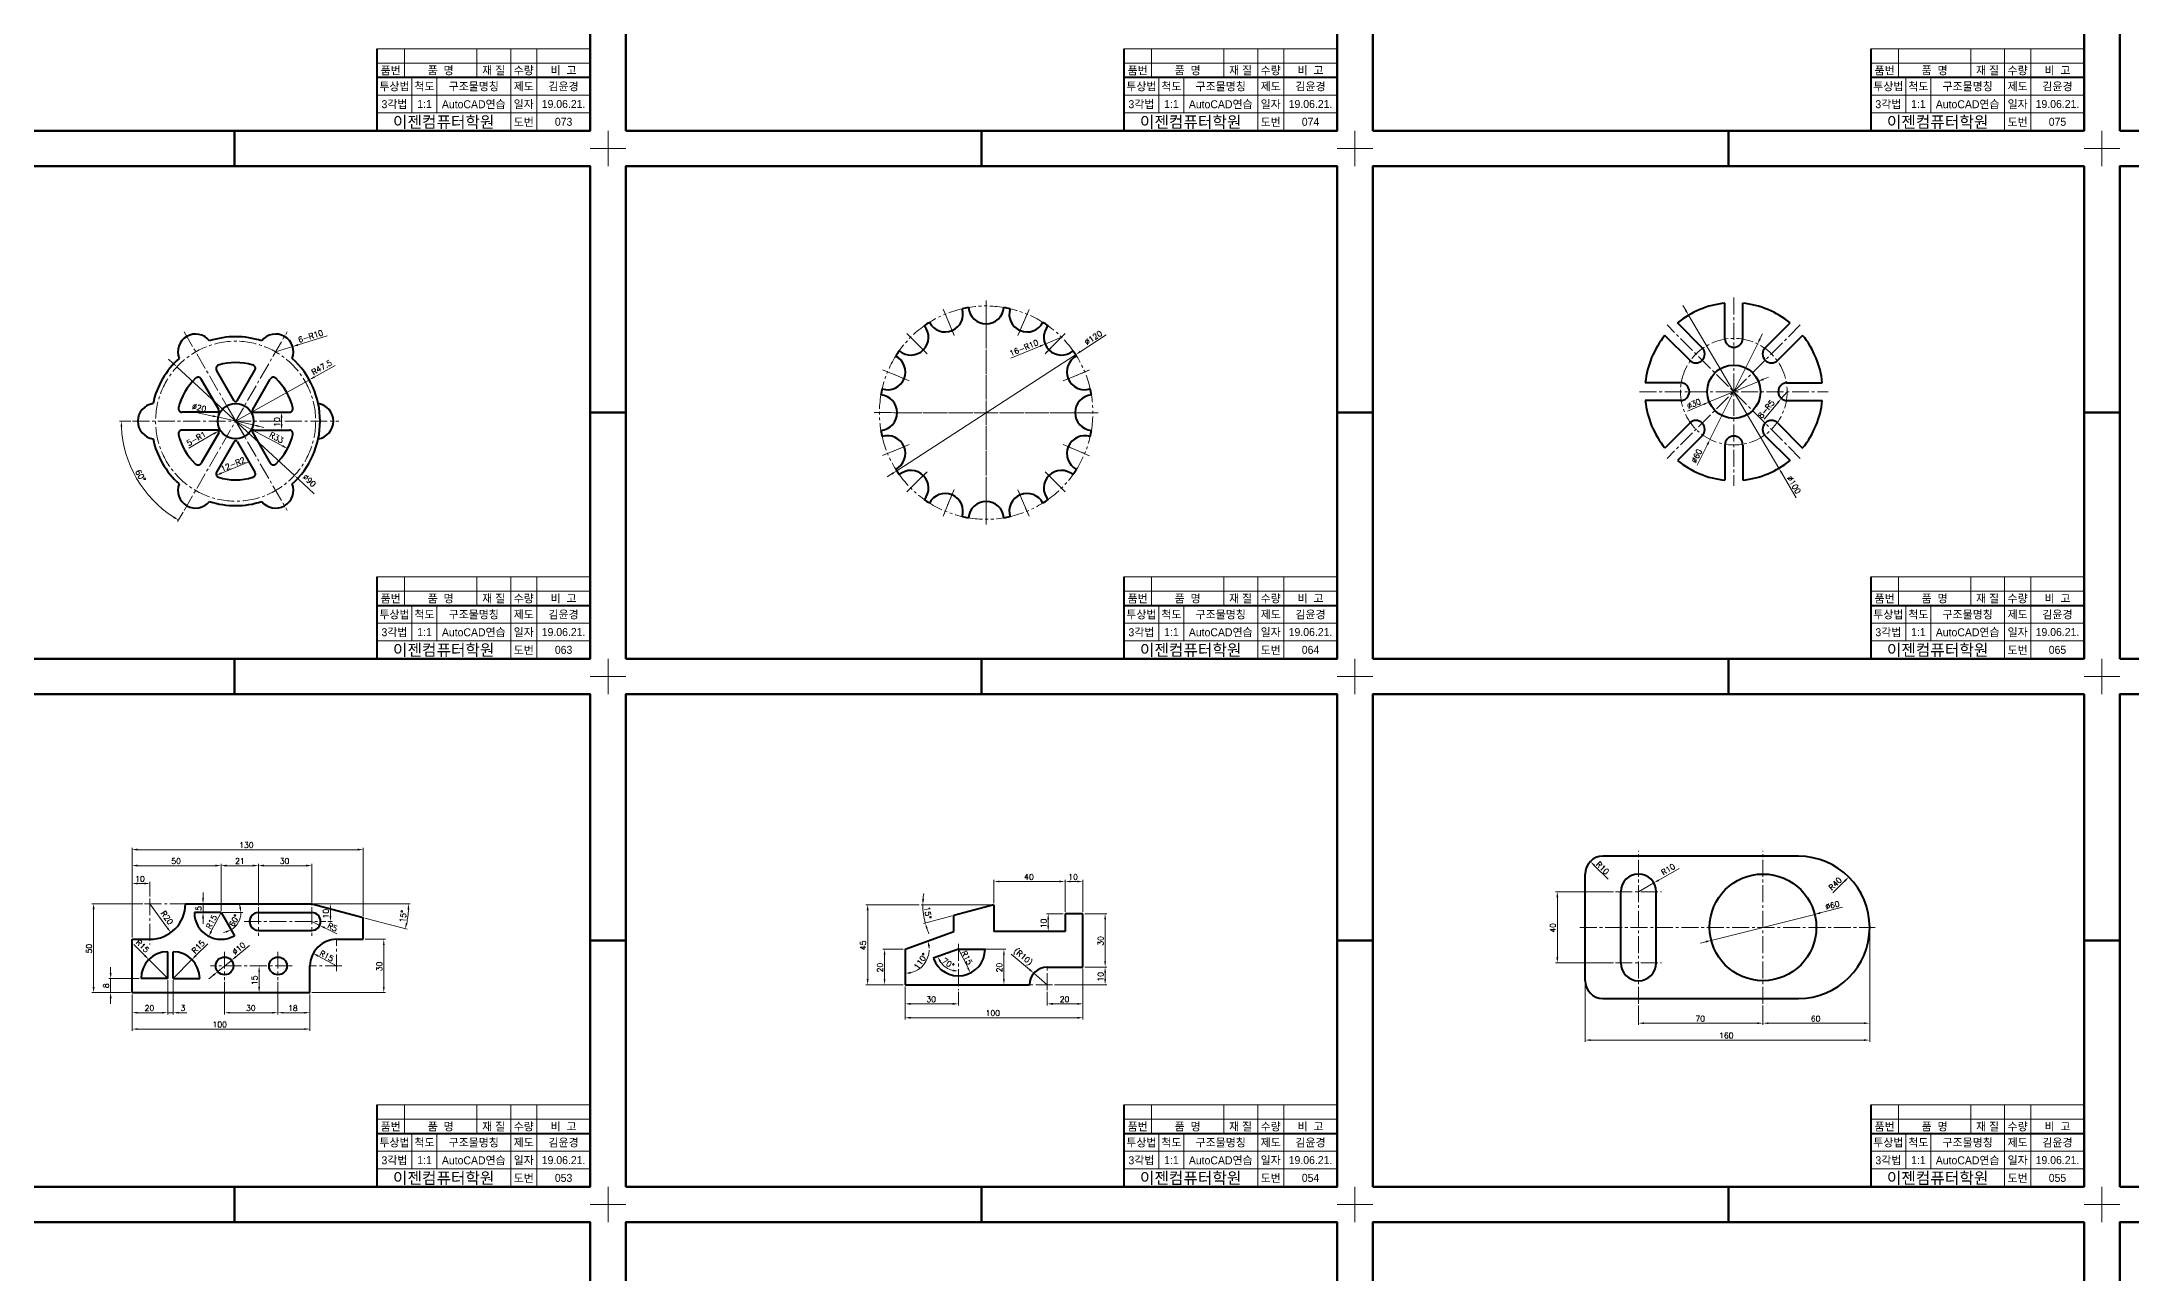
# Model space of a CAD drawing. Header units: millimetres. Extents: x 0 to 4210, y 0 to 2980.
# Drawn here: x 942 to 2116, y 1446 to 2139 of the extents above; entities that cross this region are included whole.
import ezdxf
from ezdxf.enums import TextEntityAlignment as Align

# ---------------------------------------------------------------- set-up
doc = ezdxf.new("R2010")
doc.units = ezdxf.units.MM
doc.linetypes.add('CENTER2', pattern=[28.575, 19.05, -3.175, 3.175, -3.175])
doc.linetypes.add('PHANTOM2', pattern=[31.75, 15.875, -3.175, 3.175, -3.175, 3.175, -3.175])
for name, color, linetype, lineweight in [('가는선', 1, 'Continuous', 13), ('가상선', 1, 'PHANTOM2', 13), ('구분선', 1, 'PHANTOM2', 13), ('문자', 2, 'Continuous', 20), ('외곽선', 4, 'Continuous', 70), ('외형선', 3, 'Continuous', 40), ('중심선', 1, 'CENTER2', 13), ('치수선', 1, 'Continuous', 13)]:
    doc.layers.add(name, color=color, linetype=linetype, lineweight=lineweight)
doc.styles.get("Standard").update_dxf_attribs({"font": 'romans.shx'})
doc.styles.add('한글', font='')
doc.styles.get('한글').set_extended_font_data('Gulim')

msp = doc.modelspace()

# ---------------------------------------------------------------- linework, layer by layer
at = {"layer": '가는선', "ltscale": 0.5}
for p, q in [((1130, 2135), (1250, 2135)), ((1130, 2127), (1250, 2127)), ((1145.6, 2135), (1145.6, 2119)), ((1186.2, 2135), (1186.2, 2119)), ((1205.3, 2135), (1205.3, 2089)), ((1220, 2135), (1220, 2089)), ((1550, 2135), (1670, 2135)), ((1550, 2127), (1670, 2127)), ((1565.6, 2135), (1565.6, 2119)), ((1606.2, 2135), (1606.2, 2119)), ((1625.3, 2135), (1625.3, 2089)), ((1640, 2135), (1640, 2089)), ((1970, 2135), (2090, 2135)), ((1970, 2127), (2090, 2127)), ((1985.6, 2135), (1985.6, 2119)), ((2026.2, 2135), (2026.2, 2119)), ((2045.3, 2135), (2045.3, 2089)), ((2060, 2135), (2060, 2089)), ((1149.7, 2119), (1149.7, 2099)), ((1163.8, 2119), (1163.8, 2099)), ((1569.7, 2119), (1569.7, 2099)), ((1583.8, 2119), (1583.8, 2099)), ((1989.7, 2119), (1989.7, 2099)), ((2003.8, 2119), (2003.8, 2099)), ((1130, 2109), (1250, 2109)), ((1550, 2109), (1670, 2109)), ((1970, 2109), (2090, 2109)), ((1130, 2099), (1250, 2099)), ((1550, 2099), (1670, 2099)), ((1970, 2099), (2090, 2099)), ((1130, 1838), (1250, 1838)), ((1145.6, 1838), (1145.6, 1822)), ((1186.2, 1838), (1186.2, 1822)), ((1205.3, 1838), (1205.3, 1792)), ((1220, 1838), (1220, 1792)), ((1550, 1838), (1670, 1838)), ((1565.6, 1838), (1565.6, 1822)), ((1606.2, 1838), (1606.2, 1822)), ((1625.3, 1838), (1625.3, 1792)), ((1640, 1838), (1640, 1792)), ((1970, 1838), (2090, 1838)), ((1985.6, 1838), (1985.6, 1822)), ((2026.2, 1838), (2026.2, 1822)), ((2045.3, 1838), (2045.3, 1792)), ((2060, 1838), (2060, 1792)), ((1130, 1830), (1250, 1830)), ((1149.7, 1822), (1149.7, 1802)), ((1163.8, 1822), (1163.8, 1802)), ((1550, 1830), (1670, 1830)), ((1569.7, 1822), (1569.7, 1802)), ((1583.8, 1822), (1583.8, 1802)), ((1970, 1830), (2090, 1830)), ((1989.7, 1822), (1989.7, 1802)), ((2003.8, 1822), (2003.8, 1802)), ((1130, 1812), (1250, 1812)), ((1550, 1812), (1670, 1812)), ((1970, 1812), (2090, 1812)), ((1130, 1802), (1250, 1802)), ((1550, 1802), (1670, 1802)), ((1970, 1802), (2090, 1802)), ((1130, 1541), (1250, 1541)), ((1145.6, 1541), (1145.6, 1525)), ((1186.2, 1541), (1186.2, 1525)), ((1205.3, 1541), (1205.3, 1495)), ((1220, 1541), (1220, 1495)), ((1550, 1541), (1670, 1541)), ((1565.6, 1541), (1565.6, 1525)), ((1606.2, 1541), (1606.2, 1525)), ((1625.3, 1541), (1625.3, 1495)), ((1640, 1541), (1640, 1495)), ((1970, 1541), (2090, 1541)), ((1985.6, 1541), (1985.6, 1525)), ((2026.2, 1541), (2026.2, 1525)), ((2045.3, 1541), (2045.3, 1495)), ((2060, 1541), (2060, 1495)), ((1130, 1533), (1250, 1533)), ((1550, 1533), (1670, 1533)), ((1970, 1533), (2090, 1533)), ((1149.7, 1525), (1149.7, 1505)), ((1163.8, 1525), (1163.8, 1505)), ((1569.7, 1525), (1569.7, 1505)), ((1583.8, 1525), (1583.8, 1505)), ((1989.7, 1525), (1989.7, 1505)), ((2003.8, 1525), (2003.8, 1505)), ((1130, 1515), (1250, 1515)), ((1130, 1505), (1250, 1505)), ((1550, 1515), (1670, 1515)), ((1550, 1505), (1670, 1505)), ((1970, 1515), (2090, 1515)), ((1970, 1505), (2090, 1505))]:
    msp.add_line(p, q, dxfattribs=at)
at = {"layer": '가상선', "ltscale": 0.5}
for start, end in [(102.9147, 122.0604), (80.4135, 99.5604), (57.9162, 77.0355), (125.4396, 144.5604), (35.4225, 54.5604), (147.9396, 167.0604), (12.9314, 32.0604), (170.4396, 189.5604), (350.4396, 9.5604), (192.9396, 212.0604), (327.9396, 347.0681), (215.4396, 234.5604), (305.4396, 324.5771), (237.9396, 257.0604), (260.4396, 279.5865), (282.9396, 302.0836)]:
    msp.add_arc((1472.6, 1930.4), 60, start, end, dxfattribs=at)
at = {"layer": '구분선', "ltscale": 0.5}
for points in [[(1250, 2079), (1260, 2079), (1260, 2089)], [(1250, 2079), (1260, 2079), (1260, 2089)], [(1260, 2089), (1260, 2079), (1270, 2079)], [(1260, 2089), (1260, 2079), (1270, 2079)], [(1260, 2089), (1260, 2079), (1270, 2079)], [(1260, 2089), (1260, 2079), (1270, 2079)], [(1670, 2079), (1680, 2079), (1680, 2089)], [(1670, 2079), (1680, 2079), (1680, 2089)], [(1680, 2089), (1680, 2079), (1690, 2079)], [(1680, 2089), (1680, 2079), (1690, 2079)], [(1680, 2089), (1680, 2079), (1690, 2079)], [(1680, 2089), (1680, 2079), (1690, 2079)], [(2090, 2079), (2100, 2079), (2100, 2089)], [(2090, 2079), (2100, 2079), (2100, 2089)], [(2100, 2089), (2100, 2079), (2110, 2079)], [(2100, 2089), (2100, 2079), (2110, 2079)], [(2100, 2089), (2100, 2079), (2110, 2079)], [(2100, 2089), (2100, 2079), (2110, 2079)], [(1260, 2069), (1260, 2079), (1250, 2079)], [(1270, 2079), (1260, 2079), (1260, 2069)], [(1270, 2079), (1260, 2079), (1260, 2069)], [(1680, 2069), (1680, 2079), (1670, 2079)], [(1690, 2079), (1680, 2079), (1680, 2069)], [(1690, 2079), (1680, 2079), (1680, 2069)], [(2100, 2069), (2100, 2079), (2090, 2079)], [(2110, 2079), (2100, 2079), (2100, 2069)], [(2110, 2079), (2100, 2079), (2100, 2069)], [(1250, 1782), (1260, 1782), (1260, 1792)], [(1250, 1782), (1260, 1782), (1260, 1792)], [(1260, 1792), (1260, 1782), (1270, 1782)], [(1260, 1792), (1260, 1782), (1270, 1782)], [(1260, 1792), (1260, 1782), (1270, 1782)], [(1260, 1792), (1260, 1782), (1270, 1782)], [(1670, 1782), (1680, 1782), (1680, 1792)], [(1670, 1782), (1680, 1782), (1680, 1792)], [(1680, 1792), (1680, 1782), (1690, 1782)], [(1680, 1792), (1680, 1782), (1690, 1782)], [(1680, 1792), (1680, 1782), (1690, 1782)], [(1680, 1792), (1680, 1782), (1690, 1782)], [(2090, 1782), (2100, 1782), (2100, 1792)], [(2090, 1782), (2100, 1782), (2100, 1792)], [(2100, 1792), (2100, 1782), (2110, 1782)], [(2100, 1792), (2100, 1782), (2110, 1782)], [(2100, 1792), (2100, 1782), (2110, 1782)], [(2100, 1792), (2100, 1782), (2110, 1782)], [(1260, 1772), (1260, 1782), (1250, 1782)], [(1270, 1782), (1260, 1782), (1260, 1772)], [(1270, 1782), (1260, 1782), (1260, 1772)], [(1680, 1772), (1680, 1782), (1670, 1782)], [(1690, 1782), (1680, 1782), (1680, 1772)], [(1690, 1782), (1680, 1782), (1680, 1772)], [(2100, 1772), (2100, 1782), (2090, 1782)], [(2110, 1782), (2100, 1782), (2100, 1772)], [(2110, 1782), (2100, 1782), (2100, 1772)], [(1250, 1485), (1260, 1485), (1260, 1495)], [(1250, 1485), (1260, 1485), (1260, 1495)], [(1260, 1495), (1260, 1485), (1270, 1485)], [(1260, 1495), (1260, 1485), (1270, 1485)], [(1260, 1495), (1260, 1485), (1270, 1485)], [(1260, 1495), (1260, 1485), (1270, 1485)], [(1670, 1485), (1680, 1485), (1680, 1495)], [(1670, 1485), (1680, 1485), (1680, 1495)], [(1680, 1495), (1680, 1485), (1690, 1485)], [(1680, 1495), (1680, 1485), (1690, 1485)], [(1680, 1495), (1680, 1485), (1690, 1485)], [(1680, 1495), (1680, 1485), (1690, 1485)], [(2090, 1485), (2100, 1485), (2100, 1495)], [(2090, 1485), (2100, 1485), (2100, 1495)], [(2100, 1495), (2100, 1485), (2110, 1485)], [(2100, 1495), (2100, 1485), (2110, 1485)], [(2100, 1495), (2100, 1485), (2110, 1485)], [(2100, 1495), (2100, 1485), (2110, 1485)], [(1260, 1475), (1260, 1485), (1250, 1485)], [(1270, 1485), (1260, 1485), (1260, 1475)], [(1270, 1485), (1260, 1485), (1260, 1475)], [(1680, 1475), (1680, 1485), (1670, 1485)], [(1690, 1485), (1680, 1485), (1680, 1475)], [(1690, 1485), (1680, 1485), (1680, 1475)], [(2100, 1475), (2100, 1485), (2090, 1485)], [(2110, 1485), (2100, 1485), (2100, 1475)], [(2110, 1485), (2100, 1485), (2100, 1475)]]:
    msp.add_lwpolyline(points, dxfattribs=at)
at = {"layer": '외곽선', "ltscale": 0.5}
for p, q in [((1250, 2089), (1250, 2135)), ((1670, 2089), (1670, 2135)), ((2090, 2089), (2090, 2135)), ((1050, 2089), (1050, 2079)), ((1050, 2089), (1050, 2079)), ((1470, 2089), (1470, 2079)), ((1470, 2089), (1470, 2079)), ((1890, 2089), (1890, 2079)), ((1890, 2089), (1890, 2079)), ((1050, 2079), (1050, 2069)), ((1470, 2079), (1470, 2069)), ((1890, 2079), (1890, 2069)), ((1250, 1930.5), (1260, 1930.5)), ((1270, 1930.5), (1260, 1930.5)), ((1270, 1930.5), (1260, 1930.5)), ((1670, 1930.5), (1680, 1930.5)), ((1690, 1930.5), (1680, 1930.5)), ((1690, 1930.5), (1680, 1930.5)), ((2090, 1930.5), (2100, 1930.5)), ((2110, 1930.5), (2100, 1930.5)), ((2110, 1930.5), (2100, 1930.5)), ((1250, 1792), (1250, 1838)), ((1670, 1792), (1670, 1838)), ((2090, 1792), (2090, 1838)), ((1050, 1792), (1050, 1782)), ((1050, 1792), (1050, 1782)), ((1470, 1792), (1470, 1782)), ((1470, 1792), (1470, 1782)), ((1890, 1792), (1890, 1782)), ((1890, 1792), (1890, 1782)), ((1050, 1782), (1050, 1772)), ((1470, 1782), (1470, 1772)), ((1890, 1782), (1890, 1772)), ((1250, 1633.5), (1260, 1633.5)), ((1270, 1633.5), (1260, 1633.5)), ((1270, 1633.5), (1260, 1633.5)), ((1670, 1633.5), (1680, 1633.5)), ((1690, 1633.5), (1680, 1633.5)), ((1690, 1633.5), (1680, 1633.5)), ((2090, 1633.5), (2100, 1633.5)), ((2110, 1633.5), (2100, 1633.5)), ((2110, 1633.5), (2100, 1633.5)), ((1250, 1495), (1250, 1541)), ((1670, 1495), (1670, 1541)), ((2090, 1495), (2090, 1541)), ((1050, 1495), (1050, 1485)), ((1050, 1495), (1050, 1485)), ((1470, 1495), (1470, 1485)), ((1470, 1495), (1470, 1485)), ((1890, 1495), (1890, 1485)), ((1890, 1495), (1890, 1485)), ((1050, 1485), (1050, 1475)), ((1470, 1485), (1470, 1475)), ((1890, 1485), (1890, 1475))]:
    msp.add_line(p, q, dxfattribs=at)
for points in [[(850, 2089), (1250, 2089), (1250, 2366), (850, 2366)], [(1270, 2089), (1670, 2089), (1670, 2366), (1270, 2366)], [(1690, 2089), (2090, 2089), (2090, 2366), (1690, 2366)], [(2110, 2089), (2510, 2089), (2510, 2366), (2110, 2366)], [(850, 1792), (1250, 1792), (1250, 2069), (850, 2069)], [(1270, 1792), (1670, 1792), (1670, 2069), (1270, 2069)], [(1690, 1792), (2090, 1792), (2090, 2069), (1690, 2069)], [(2110, 1792), (2510, 1792), (2510, 2069), (2110, 2069)], [(850, 1495), (1250, 1495), (1250, 1772), (850, 1772)], [(1270, 1495), (1670, 1495), (1670, 1772), (1270, 1772)], [(1690, 1495), (2090, 1495), (2090, 1772), (1690, 1772)], [(2110, 1495), (2510, 1495), (2510, 1772), (2110, 1772)], [(850, 1198), (1250, 1198), (1250, 1475), (850, 1475)], [(1270, 1198), (1670, 1198), (1670, 1475), (1270, 1475)], [(1690, 1198), (2090, 1198), (2090, 1475), (1690, 1475)], [(2110, 1198), (2510, 1198), (2510, 1475), (2110, 1475)]]:
    msp.add_lwpolyline(points, close=True, dxfattribs=at)
at = {"layer": '외형선', "ltscale": 0.5}
for p, q in [((1130, 2135), (1130, 2127)), ((1130, 2127), (1130, 2119)), ((1550, 2135), (1550, 2127)), ((1550, 2127), (1550, 2119)), ((1970, 2135), (1970, 2127)), ((1970, 2127), (1970, 2119)), ((1130, 2119), (1250, 2119)), ((1130, 2119), (1130, 2099)), ((1550, 2119), (1670, 2119)), ((1550, 2119), (1550, 2099)), ((1970, 2119), (2090, 2119)), ((1970, 2119), (1970, 2099)), ((1130, 2099), (1130, 2089)), ((1550, 2099), (1550, 2089)), ((1970, 2099), (1970, 2089)), ((1888, 1972.2), (1888, 1991.9)), ((1898, 1972.2), (1898, 1991.9)), ((1868.2, 1959.9), (1854.2, 1973.8)), ((1875.3, 1966.9), (1861.3, 1980.9)), ((1910.6, 1966.9), (1924.6, 1980.9)), ((1917.7, 1959.9), (1931.7, 1973.8)), ((1049.8, 1937.1), (1039.9, 1954.3)), ((1051.5, 1937.1), (1061.4, 1954.3)), ((1041.1, 1932.1), (1031.2, 1949.3)), ((1060.2, 1932.1), (1070.1, 1949.3)), ((1863, 1947.2), (1843.2, 1947.2)), ((1923, 1947.2), (1942.7, 1947.2)), ((1040.2, 1930.6), (1020.4, 1930.6)), ((1061, 1930.6), (1080.8, 1930.6)), ((1863, 1937.2), (1843.2, 1937.2)), ((1923, 1937.2), (1942.7, 1937.2)), ((1040.2, 1920.6), (1020.4, 1920.6)), ((1041.1, 1919.1), (1031.2, 1902)), ((1060.2, 1919.1), (1070.1, 1902)), ((1061, 1920.6), (1080.8, 1920.6)), ((1868.2, 1924.5), (1854.2, 1910.5)), ((1875.3, 1917.4), (1861.3, 1903.5)), ((1910.6, 1917.4), (1924.6, 1903.5)), ((1917.7, 1924.5), (1931.7, 1910.5)), ((1049.8, 1914.1), (1039.9, 1897)), ((1051.5, 1914.1), (1061.4, 1897)), ((1888, 1912.2), (1888, 1892.4)), ((1898, 1912.2), (1898, 1892.4)), ((1130, 1838), (1130, 1830)), ((1550, 1838), (1550, 1830)), ((1970, 1838), (1970, 1830)), ((1130, 1830), (1130, 1822)), ((1130, 1822), (1250, 1822)), ((1130, 1822), (1130, 1802)), ((1550, 1830), (1550, 1822)), ((1550, 1822), (1670, 1822)), ((1550, 1822), (1550, 1802)), ((1970, 1830), (1970, 1822)), ((1970, 1822), (2090, 1822)), ((1970, 1822), (1970, 1802)), ((1130, 1802), (1130, 1792)), ((1550, 1802), (1550, 1792)), ((1970, 1802), (1970, 1792)), ((1929.4, 1680.9), (1819.4, 1680.9)), ((1809.4, 1610.9), (1809.4, 1670.9)), ((1829.4, 1620.9), (1829.4, 1660.9)), ((1849.4, 1620.9), (1849.4, 1660.9)), ((1022.4, 1654.2), (1093.4, 1654.2)), ((1022.4, 1654.2), (1093.4, 1654.2)), ((1042.4, 1649.2), (1027.4, 1649.2)), ((1042.4, 1649.2), (1049.9, 1636.2)), ((1063.4, 1649.2), (1093.4, 1649.2)), ((1093.4, 1654.2), (1122.4, 1646.4)), ((1122.4, 1634.2), (1122.4, 1646.4)), ((1477, 1653.6), (1454.5, 1647.6)), ((1454.5, 1638.6), (1454.5, 1647.6)), ((1477, 1653.6), (1477, 1638.6)), ((1527, 1648.6), (1517, 1648.6)), ((1517, 1648.6), (1517, 1638.6)), ((1527, 1618.6), (1527, 1648.6)), ((992.4, 1634.2), (1002.4, 1634.2)), ((992.4, 1604.2), (992.4, 1634.2)), ((1063.4, 1639.2), (1093.4, 1639.2)), ((1107.4, 1634.2), (1122.4, 1634.2)), ((1427, 1628.6), (1454.5, 1638.6)), ((1517, 1638.6), (1477, 1638.6)), ((1012.4, 1612.2), (1012.4, 1627.2)), ((1015.4, 1612.2), (1015.4, 1627.2)), ((1427, 1628.6), (1427, 1608.6)), ((1457, 1628.6), (1442.9, 1623.5)), ((1457, 1628.6), (1472, 1628.6)), ((1012.4, 1612.2), (997.4, 1612.2)), ((1015.4, 1612.2), (1030.4, 1612.2)), ((1092.4, 1604.2), (1092.4, 1619.2)), ((1507, 1618.6), (1527, 1618.6)), ((992.4, 1604.2), (1092.4, 1604.2)), ((1427, 1608.6), (1497, 1608.6)), ((1819.4, 1600.9), (1929.4, 1600.9)), ((1130, 1541), (1130, 1533)), ((1550, 1541), (1550, 1533)), ((1970, 1541), (1970, 1533)), ((1130, 1533), (1130, 1525)), ((1550, 1533), (1550, 1525)), ((1970, 1533), (1970, 1525)), ((1130, 1525), (1250, 1525)), ((1130, 1525), (1130, 1505)), ((1550, 1525), (1670, 1525)), ((1550, 1525), (1550, 1505)), ((1970, 1525), (2090, 1525)), ((1970, 1525), (1970, 1505)), ((1130, 1505), (1130, 1495)), ((1550, 1505), (1550, 1495)), ((1970, 1505), (1970, 1495))]:
    msp.add_line(p, q, dxfattribs=at)
for centre, radius in [((1893, 1942.2), 15), ((1050.6, 1925.6), 10), ((1909.4, 1640.9), 30), ((1044.4, 1619.2), 5), ((1074.4, 1619.2), 5)]:
    msp.add_circle(centre, radius, dxfattribs=at)
for centre, radius, start, end in [((1449.6, 1985.8), 10, 207.2802, 17.7198), ((1472.6, 1930.4), 60, 99.5604, 102.9396), ((1472.6, 1990.4), 10, 184.7802, 355.2198), ((1472.6, 1930.4), 60, 77.0604, 80.4396), ((1495.6, 1985.8), 10, 162.2802, 332.7198), ((1893, 1942.2), 50, 95.7392, 129.2608), ((1893, 1942.2), 50, 50.7392, 84.2608), ((1028.1, 1964.6), 10, 38.3855, 201.6145), ((1073.1, 1964.6), 10, 338.3855, 141.6145), ((1430.2, 1972.8), 10, 229.7802, 40.2198), ((1472.6, 1930.4), 60, 122.0604, 125.4396), ((1472.6, 1930.4), 60, 54.5604, 57.9396), ((1515, 1972.8), 10, 139.7802, 310.2198), ((1893, 1942.2), 50, 140.7392, 174.2608), ((1893, 1942.2), 50, 5.7392, 39.2608), ((1050.6, 1925.6), 47.5, 72.0213, 107.9787), ((1417.2, 1953.3), 10, 252.2802, 62.7198), ((1472.6, 1930.4), 60, 144.5604, 147.9396), ((1528, 1953.3), 10, 117.2802, 287.7198), ((1472.6, 1930.4), 60, 32.0604, 35.4396), ((1871.7, 1963.4), 5, 225, 45), ((1893, 1972.2), 5, 180, 0), ((1914.2, 1963.4), 5, 135, 315), ((1050.6, 1925.6), 47.5, 132.0213, 167.9787), ((1029.5, 1948.3), 2, 30, 133.0503), ((1041.6, 1955.3), 2, 106.9497, 210), ((1050.6, 1925.6), 33, 73.0503, 106.9497), ((1059.7, 1955.3), 2, 330, 73.0503), ((1071.8, 1948.3), 2, 46.9497, 150), ((1050.6, 1925.6), 47.5, 312.0213, 47.9787), ((1050.6, 1925.6), 33, 133.0503, 166.9497), ((1050.6, 1925.6), 33, 13.0503, 46.9497), ((1472.6, 1930.4), 60, 167.0604, 170.4396), ((1412.6, 1930.4), 10, 274.7802, 85.2198), ((1532.6, 1930.4), 10, 94.7802, 265.2198), ((1472.6, 1930.4), 60, 9.5604, 12.9396), ((1863, 1942.2), 5, 270, 90), ((1923, 1942.2), 5, 90, 270), ((1005.6, 1925.6), 10, 98.3855, 261.6145), ((1020.4, 1932.6), 2, 166.9497, 270), ((1040.2, 1931.6), 1, 270, 30), ((1050.6, 1937.6), 1, 210, 330), ((1061, 1931.6), 1, 150, 270), ((1080.8, 1932.6), 2, 270, 13.0503), ((1095.6, 1925.6), 10, 278.3855, 81.6145), ((1893, 1942.2), 50, 185.7392, 219.2608), ((1893, 1942.2), 50, 320.7392, 354.2608), ((1050.6, 1925.6), 47.5, 192.0213, 227.9787), ((1020.4, 1918.6), 2, 90, 193.0503), ((1050.6, 1925.6), 33, 193.0503, 226.9497), ((1040.2, 1919.6), 1, 330, 90), ((1061, 1919.6), 1, 90, 210), ((1050.6, 1925.6), 33, 313.0503, 346.9497), ((1080.8, 1918.6), 2, 346.9497, 90), ((1472.6, 1930.4), 60, 189.5604, 192.9396), ((1417.2, 1907.4), 10, 297.2802, 107.7198), ((1528, 1907.4), 10, 72.2802, 242.7198), ((1472.6, 1930.4), 60, 347.0604, 350.4396), ((1871.7, 1921), 5, 315, 135), ((1893, 1912.2), 5, 0, 180), ((1914.2, 1921), 5, 45, 225), ((1050.6, 1913.6), 1, 30, 150), ((1893, 1942.2), 50, 230.7392, 264.2608), ((1893, 1942.2), 50, 275.7392, 309.2608), ((1029.5, 1903), 2, 226.9497, 330), ((1041.6, 1896), 2, 150, 253.0503), ((1050.6, 1925.6), 33, 253.0503, 286.9497), ((1059.7, 1896), 2, 286.9497, 30), ((1071.8, 1903), 2, 210, 313.0503), ((1472.6, 1930.4), 60, 212.0604, 215.4396), ((1430.2, 1887.9), 10, 319.7802, 130.2198), ((1515, 1887.9), 10, 49.7802, 220.2198), ((1472.6, 1930.4), 60, 324.5604, 327.9396), ((1028.1, 1886.7), 10, 158.3855, 321.6145), ((1050.6, 1925.6), 47.5, 252.0213, 287.9787), ((1073.1, 1886.7), 10, 218.3855, 21.6145), ((1472.6, 1930.4), 60, 234.5604, 237.9396), ((1449.6, 1874.9), 10, 342.2802, 152.7198), ((1472.6, 1870.4), 10, 4.7802, 175.2198), ((1495.6, 1874.9), 10, 27.2802, 197.7198), ((1472.6, 1930.4), 60, 302.0604, 305.4396), ((1472.6, 1930.4), 60, 257.0604, 260.4396), ((1472.6, 1930.4), 60, 279.5604, 282.9396), ((1819.4, 1670.9), 10, 90, 180), ((1929.4, 1640.9), 40, 270, 90), ((1839.4, 1660.9), 10, 0, 180), ((1002.4, 1654.2), 20, 270, 0), ((1042.4, 1649.2), 15, 180, 300), ((1063.4, 1644.2), 5, 90, 270), ((1093.4, 1644.2), 5, 270, 90), ((1107.4, 1619.2), 15, 90, 180), ((1012.4, 1612.2), 15, 90, 180), ((1015.4, 1612.2), 15, 0, 90), ((1457, 1628.6), 15, 200, 0), ((1507, 1608.6), 10, 90, 180), ((1819.4, 1610.9), 10, 180, 270), ((1839.4, 1620.9), 10, 180, 0)]:
    msp.add_arc(centre, radius, start, end, dxfattribs=at)
at = {"layer": '중심선', "ltscale": 0.5}
for p, q in [((1448.5, 1988.6), (1454.7, 1973.7)), ((1454.7, 1973.7), (1448.5, 1988.6)), ((1472.6, 1993.4), (1472.6, 1867.4)), ((1472.6, 1867.4), (1472.6, 1993.4)), ((1496.7, 1988.5), (1490.5, 1973.7)), ((1490.5, 1973.7), (1496.7, 1988.5)), ((1893, 1995.2), (1893, 1889.2)), ((1021.6, 1875.4), (1079.6, 1975.9)), ((1021.6, 1975.9), (1079.6, 1875.4)), ((1428, 1974.9), (1439.4, 1963.5)), ((1439.4, 1963.5), (1428, 1974.9)), ((1517.1, 1974.9), (1505.7, 1963.5)), ((1505.7, 1963.5), (1517.1, 1974.9)), ((1930.4, 1904.7), (1855.5, 1979.7)), ((1930.4, 1979.7), (1855.5, 1904.7)), ((1414.4, 1954.5), (1429.3, 1948.3)), ((1429.3, 1948.3), (1414.4, 1954.5)), ((1530.8, 1954.4), (1515.9, 1948.3)), ((1515.9, 1948.3), (1530.8, 1954.4)), ((1840, 1942.2), (1946, 1942.2)), ((1409.6, 1930.4), (1535.6, 1930.3)), ((1535.6, 1930.3), (1409.6, 1930.4)), ((992.6, 1925.6), (1108.6, 1925.6)), ((1414.4, 1906.3), (1429.3, 1912.4)), ((1429.3, 1912.4), (1414.4, 1906.3)), ((1530.8, 1906.2), (1515.9, 1912.4)), ((1515.9, 1912.4), (1530.8, 1906.2)), ((1428, 1885.8), (1439.4, 1897.2)), ((1439.4, 1897.2), (1428, 1885.8)), ((1517.1, 1885.8), (1505.7, 1897.2)), ((1505.7, 1897.2), (1517.1, 1885.8)), ((1448.4, 1872.2), (1454.6, 1887.1)), ((1454.6, 1887.1), (1448.4, 1872.2)), ((1496.7, 1872.1), (1490.5, 1887)), ((1490.5, 1887), (1496.7, 1872.1)), ((1839.4, 1597.9), (1839.4, 1683.9)), ((1909.4, 1597.9), (1909.4, 1683.9)), ((1002.4, 1657.2), (1002.4, 1631.2)), ((1826.4, 1660.9), (1852.4, 1660.9)), ((999.4, 1654.2), (1022.4, 1654.2)), ((1063.4, 1652.2), (1063.4, 1636.2)), ((1093.4, 1652.2), (1093.4, 1636.2)), ((1055.4, 1644.2), (1101.4, 1644.2)), ((1107.4, 1616.2), (1107.4, 1634.2)), ((1806.4, 1640.9), (1972.4, 1640.9)), ((1044.4, 1627.2), (1044.4, 1611.2)), ((1074.4, 1627.2), (1074.4, 1611.2)), ((1457, 1631.6), (1457, 1605.6)), ((1082.4, 1619.2), (1036.4, 1619.2)), ((1110.4, 1619.2), (1092.4, 1619.2)), ((1507, 1605.6), (1507, 1618.6)), ((1826.4, 1620.9), (1852.4, 1620.9)), ((1510, 1608.6), (1497, 1608.6))]:
    msp.add_line(p, q, dxfattribs=at)
for centre, radius in [((1050.6, 1925.6), 45), ((1893, 1942.2), 30)]:
    msp.add_circle(centre, radius, dxfattribs=at)
at = {"layer": '치수선', "ltscale": 0.5}
for p, q in [((1866, 1988), (1864.4, 1990.7)), ((1540.1, 1974.2), (1525.5, 1964.7)), ((1867.6, 1985.2), (1918.4, 1899.1)), ((1907.7, 1971.9), (1909.1, 1974.7)), ((1073.1, 1964.6), (1082.7, 1967.6)), ((1102.1, 1973.6), (1085.7, 1968.5)), ((1422.3, 1897.7), (1522.9, 1963)), ((1486.5, 1961), (1502.9, 1967.8)), ((1515, 1972.8), (1505.8, 1969)), ((1906.3, 1969), (1879.6, 1915.3)), ((1015.3, 1958.3), (1012.9, 1960.4)), ((1017.6, 1956.2), (1083.7, 1895.1)), ((1106.6, 1957), (1094.8, 1950.4)), ((1909.7, 1949.2), (1912.6, 1950.4)), ((1050.6, 1925.6), (1092.1, 1948.9)), ((1906.8, 1948), (1879.1, 1936.4)), ((1923, 1942.2), (1919.7, 1938.4)), ((1025, 1931.3), (1037.8, 1928.5)), ((1060.4, 1923.5), (1040.9, 1927.8)), ((1045.6, 1934.3), (1055.7, 1917)), ((1076.4, 1927.5), (1076.4, 1923.8)), ((1866.9, 1931.2), (1876.2, 1935.1)), ((1910, 1926.7), (1917.7, 1935.9)), ((991.6, 1925.6), (985.3, 1925.6)), ((1024.2, 1910.4), (1038.4, 1918.6)), ((1050.6, 1925.6), (1077, 1911.7)), ((1063.5, 1922.8), (1066.5, 1922.1)), ((1872.4, 1900.8), (1878.2, 1912.5)), ((1058, 1902.8), (1042.7, 1896.4)), ((1094.8, 1884.8), (1086, 1893)), ((1419.6, 1896), (1417, 1894.3)), ((1928.1, 1882.5), (1920, 1896.4)), ((1021.1, 1874.5), (1018, 1869.1)), ((992.4, 1676.6), (992.4, 1685.6)), ((995.5, 1684.6), (1119.2, 1684.6)), ((1122.4, 1647.4), (1122.4, 1685.6)), ((992.4, 1666.6), (992.4, 1676.6)), ((995.5, 1675.6), (1039.2, 1675.6)), ((1042.4, 1650.2), (1042.4, 1676.6)), ((1045.5, 1675.6), (1060.2, 1675.6)), ((1063.4, 1653.2), (1063.4, 1676.6)), ((1066.5, 1675.6), (1090.2, 1675.6)), ((1093.4, 1653.2), (1093.4, 1676.6)), ((1822.3, 1668), (1814.5, 1675.7)), ((1862.2, 1674.1), (1850.8, 1667.5)), ((992.4, 1635.2), (992.4, 1666.6)), ((995.5, 1665.6), (999.2, 1665.6)), ((1002.4, 1658.2), (1002.4, 1666.6)), ((1032.3, 1657.3), (1032.3, 1660.5)), ((1477, 1654.6), (1477, 1667.7)), ((1480.1, 1666.7), (1513.8, 1666.7)), ((1517, 1649.6), (1517, 1667.7)), ((1520.1, 1666.7), (1523.8, 1666.7)), ((1527, 1649.6), (1527, 1667.7)), ((1825.4, 1660.9), (1792.8, 1660.9)), ((1793.8, 1657.7), (1793.8, 1624)), ((1839.4, 1660.9), (1848, 1665.9)), ((1948.7, 1660.3), (1955.4, 1667)), ((998.4, 1654.2), (969.7, 1654.2)), ((970.7, 1651), (970.7, 1607.3)), ((1002.4, 1654.2), (1012.3, 1640.5)), ((1032.3, 1649.2), (1032.3, 1654.2)), ((1032.3, 1646), (1032.3, 1642.9)), ((1042.4, 1649.2), (1036.9, 1638.7)), ((1043.4, 1649.2), (1054.6, 1649.2)), ((1094.4, 1654.2), (1148.8, 1654.2)), ((1103.9, 1651), (1103.9, 1647.3)), ((1123.3, 1646.1), (1147, 1639.8)), ((1435, 1653.6), (1405, 1653.6)), ((1406, 1650.5), (1406, 1611.8)), ((1475.3, 1653.6), (1436, 1653.6)), ((1453.5, 1647.4), (1437.4, 1643)), ((1516, 1648.6), (1506.5, 1648.6)), ((1507.5, 1645.5), (1507.5, 1641.8)), ((1528, 1648.6), (1540.5, 1648.6)), ((1539.5, 1645.5), (1539.5, 1621.8)), ((1880.3, 1633.6), (1938.5, 1648.2)), ((1954.2, 1652.2), (1941.5, 1649)), ((1093.4, 1644.2), (1097.9, 1642)), ((1107.5, 1637.3), (1100.7, 1640.6)), ((1102.4, 1644.2), (1104.9, 1644.2)), ((1123.4, 1634.2), (1134.9, 1634.2)), ((1969.4, 1639.9), (1969.4, 1586)), ((993.3, 1631.2), (999.5, 1625)), ((1012.4, 1612.2), (1001.8, 1622.8)), ((1015.4, 1612.2), (1026, 1622.8)), ((1034.9, 1631.7), (1028.2, 1625)), ((1040.5, 1616), (1048.2, 1622.3)), ((1058.4, 1630.7), (1050.7, 1624.3)), ((1107.4, 1619.2), (1096.9, 1624.8)), ((1133.9, 1607.3), (1133.9, 1631)), ((1426, 1628.6), (1414.5, 1628.6)), ((1415.5, 1625.5), (1415.5, 1611.8)), ((1457, 1628.6), (1462.4, 1618.1)), ((1486.6, 1625.9), (1497, 1617.2)), ((1877.2, 1632.8), (1874.2, 1632)), ((996.4, 1612.2), (979.3, 1612.2)), ((980.3, 1615.3), (980.3, 1618.5)), ((980.3, 1612.2), (980.3, 1604.2)), ((1012.4, 1611.2), (1012.4, 1591.9)), ((1015.4, 1611.2), (1015.4, 1591.9)), ((1038.1, 1614), (1035.6, 1612)), ((1044.4, 1610.2), (1044.4, 1591.9)), ((1063.8, 1616), (1063.8, 1607.3)), ((1074.4, 1610.2), (1074.4, 1591.9)), ((1507, 1608.6), (1499.4, 1615.1)), ((1527, 1617.6), (1527, 1596.9)), ((1528, 1618.6), (1540.5, 1618.6)), ((1539.5, 1611.8), (1539.5, 1615.5)), ((1825.4, 1620.9), (1792.8, 1620.9)), ((1809.4, 1609.9), (1809.4, 1576.5)), ((979.3, 1604.2), (969.7, 1604.2)), ((991.4, 1604.2), (979.3, 1604.2)), ((980.3, 1601), (980.3, 1597.9)), ((992.4, 1603.2), (992.4, 1591.9)), ((1092.4, 1603.2), (1092.4, 1591.9)), ((1093.4, 1604.2), (1134.9, 1604.2)), ((1426, 1608.6), (1405, 1608.6)), ((1426, 1608.6), (1414.5, 1608.6)), ((1427, 1607.6), (1427, 1596.9)), ((1453.8, 1597.9), (1430.1, 1597.9)), ((1457, 1604.6), (1457, 1596.9)), ((1507, 1604.6), (1507, 1596.9)), ((1510.1, 1597.9), (1523.8, 1597.9)), ((1511, 1608.6), (1540.5, 1608.6)), ((992.4, 1591.9), (992.4, 1582.7)), ((995.5, 1592.9), (1009.2, 1592.9)), ((1009.2, 1592.9), (1006.1, 1592.9)), ((1012.4, 1592.9), (1015.4, 1592.9)), ((1018.5, 1592.9), (1023.2, 1592.9)), ((1047.5, 1592.9), (1071.2, 1592.9)), ((1077.5, 1592.9), (1089.2, 1592.9)), ((1092.4, 1591.9), (1092.4, 1582.7)), ((1427, 1596.9), (1427, 1589.1)), ((1430.1, 1590.1), (1523.8, 1590.1)), ((1527, 1596.9), (1527, 1589.1)), ((1839.4, 1596.9), (1839.4, 1586)), ((1842.5, 1587), (1906.2, 1587)), ((1909.4, 1596.9), (1909.4, 1586)), ((1912.5, 1587), (1966.2, 1587)), ((1089.2, 1583.7), (995.5, 1583.7)), ((1812.5, 1577.5), (1966.2, 1577.5)), ((1969.4, 1586), (1969.4, 1576.5))]:
    msp.add_line(p, q, dxfattribs=at)
at = {"layer": '치수선'}
for p, q in [((1458, 1628.6), (1483.6, 1628.6)), ((1482.6, 1625.5), (1482.6, 1611.8))]:
    msp.add_line(p, q, dxfattribs=at)
at = {"layer": '치수선', "ltscale": 0.5}
for centre, radius, start, end in [((1050.6, 1925.6), 64.3, 182.8075, 237.1925), ((1477, 1653.6), 40, 170.9712, 175.4856), ((1042.4, 1649.2), 11.2, 300, 0), ((1042.4, 1649.2), 11.2, 16.1662, 23.1941), ((1093.4, 1654.2), 54.5, 348.3138, 356.6862), ((1477, 1653.6), 40, 180, 195), ((1042.4, 1649.2), 11.2, 277.2949, 283.8338), ((1477, 1653.6), 40, 199.5144, 204.0288), ((1427, 1628.6), 13.6, 283.2826, 357.549), ((1427, 1628.6), 13.6, 2.2191, 6.7174), ((1457, 1628.6), 12.4, 214.6297, 255.3703)]:
    msp.add_arc(centre, radius, start, end, dxfattribs=at)
for points in [[(1866.4, 1988.2), (1865.5, 1987.7), (1867.6, 1985.2)], [(1085.5, 1969), (1085.9, 1968), (1082.7, 1967.6)], [(1502.7, 1968.2), (1503.1, 1967.3), (1505.8, 1969)], [(1525.3, 1965.2), (1525.8, 1964.3), (1522.9, 1963)], [(1907.2, 1972.1), (1908.2, 1971.6), (1906.3, 1969)], [(1015.6, 1958.7), (1014.9, 1957.9), (1017.6, 1956.2)], [(1094.6, 1950.9), (1095.1, 1950), (1092.1, 1948.9)], [(1909.5, 1949.7), (1909.9, 1948.7), (1906.8, 1948)], [(1037.9, 1929), (1037.7, 1928), (1040.9, 1927.8)], [(1075.9, 1927.5), (1077, 1927.5), (1076.4, 1930.6)], [(1876, 1935.6), (1876.4, 1934.7), (1879.1, 1936.4)], [(1917.3, 1936.3), (1918.1, 1935.6), (1919.7, 1938.4)], [(985.9, 1922.5), (986.9, 1922.5), (986.3, 1925.6)], [(1038.1, 1919), (1038.6, 1918.1), (1041.1, 1920.1)], [(1063.6, 1923.3), (1063.4, 1922.3), (1060.4, 1923.5)], [(1075.9, 1923.8), (1077, 1923.8), (1076.4, 1920.6)], [(1877.7, 1912.7), (1878.7, 1912.3), (1879.6, 1915.3)], [(1077.3, 1912.1), (1076.8, 1911.2), (1079.8, 1910.2)], [(1042.5, 1896.9), (1042.9, 1895.9), (1039.7, 1895.2)], [(1086.4, 1893.3), (1085.7, 1892.6), (1083.7, 1895.1)], [(1419.3, 1896.4), (1419.9, 1895.5), (1422.3, 1897.7)], [(1920.4, 1896.7), (1919.5, 1896.1), (1918.4, 1899.1)], [(1016.1, 1872), (1015.5, 1871.1), (1018.5, 1870)], [(995.5, 1685.2), (995.5, 1684.1), (992.4, 1684.6)], [(1119.2, 1685.2), (1119.2, 1684.1), (1122.4, 1684.6)], [(995.5, 1676.2), (995.5, 1675.1), (992.4, 1675.6)], [(1039.2, 1676.2), (1039.2, 1675.1), (1042.4, 1675.6)], [(1045.5, 1676.2), (1045.5, 1675.1), (1042.4, 1675.6)], [(1060.2, 1676.2), (1060.2, 1675.1), (1063.4, 1675.6)], [(1066.5, 1676.2), (1066.5, 1675.1), (1063.4, 1675.6)], [(1090.2, 1676.2), (1090.2, 1675.1), (1093.4, 1675.6)], [(1814.9, 1676.1), (1814.2, 1675.4), (1812.3, 1678)], [(1955, 1667.4), (1955.8, 1666.6), (1957.6, 1669.2)], [(995.5, 1666.1), (995.5, 1665), (992.4, 1665.6)], [(999.2, 1666.1), (999.2, 1665), (1002.4, 1665.6)], [(1031.7, 1657.3), (1032.8, 1657.3), (1032.3, 1654.2)], [(1437.7, 1656.8), (1436.6, 1656.8), (1437, 1653.6)], [(1480.1, 1667.2), (1480.1, 1666.2), (1477, 1666.7)], [(1513.8, 1667.2), (1513.8, 1666.2), (1517, 1666.7)], [(1520.1, 1667.2), (1520.1, 1666.2), (1517, 1666.7)], [(1523.8, 1667.2), (1523.8, 1666.2), (1527, 1666.7)], [(1793.2, 1657.7), (1794.3, 1657.7), (1793.8, 1660.9)], [(1850.5, 1667.9), (1851, 1667), (1848, 1665.9)], [(970.2, 1651), (971.3, 1651), (970.7, 1654.2)], [(1031.7, 1646), (1032.8, 1646), (1032.3, 1649.2)], [(1053.7, 1652.4), (1052.6, 1652.2), (1053.6, 1649.2)], [(1103.4, 1651), (1104.4, 1651), (1103.9, 1654.2)], [(1103.4, 1647.3), (1104.4, 1647.3), (1103.9, 1644.2)], [(1147.2, 1651), (1148.3, 1651), (1147.8, 1654.2)], [(1405.4, 1650.5), (1406.5, 1650.5), (1406, 1653.6)], [(1507, 1645.5), (1508, 1645.5), (1507.5, 1648.6)], [(1539, 1645.5), (1540, 1645.5), (1539.5, 1648.6)], [(1941.4, 1649.5), (1941.7, 1648.5), (1938.5, 1648.2)], [(1012.7, 1640.8), (1011.9, 1640.2), (1014.1, 1638)], [(1036.4, 1638.9), (1037.4, 1638.4), (1035.5, 1635.9)], [(1044.9, 1638.8), (1045.2, 1637.8), (1048, 1639.5)], [(1100.9, 1641.1), (1100.5, 1640.1), (1097.9, 1642)], [(1133.4, 1631), (1134.4, 1631), (1133.9, 1634.2)], [(1147.2, 1643), (1146.2, 1643.3), (1146, 1640.1)], [(1438.8, 1640.1), (1439.8, 1640.4), (1438.4, 1643.3)], [(1440, 1630.1), (1441, 1630.4), (1439.8, 1633.3)], [(1507, 1641.8), (1508, 1641.8), (1507.5, 1638.6)], [(1877.1, 1633.3), (1877.4, 1632.3), (1880.3, 1633.6)], [(999.9, 1625.4), (999.2, 1624.6), (1001.8, 1622.8)], [(1027.8, 1625.4), (1028.6, 1624.6), (1026, 1622.8)], [(1050.3, 1624.7), (1051, 1623.9), (1048.2, 1622.3)], [(1097.2, 1625.3), (1096.7, 1624.3), (1094.2, 1626.3)], [(1415, 1625.5), (1416, 1625.5), (1415.5, 1628.6)], [(1446.3, 1621.4), (1447.3, 1621.9), (1445.4, 1624.4)], [(1539, 1621.8), (1540, 1621.8), (1539.5, 1618.6)], [(1793.2, 1624), (1794.3, 1624), (1793.8, 1620.9)], [(979.8, 1615.3), (980.9, 1615.3), (980.3, 1612.2)], [(1037.7, 1614.4), (1038.4, 1613.6), (1040.5, 1616)], [(1063.3, 1616), (1064.3, 1616), (1063.8, 1619.2)], [(1405.4, 1611.8), (1406.5, 1611.8), (1406, 1608.6)], [(1415, 1611.8), (1416, 1611.8), (1415.5, 1608.6)], [(1430.2, 1614.9), (1430.1, 1615.9), (1427, 1615)], [(1453.9, 1617.2), (1453.8, 1616.2), (1457, 1616.3)], [(1462.8, 1618.3), (1461.9, 1617.8), (1463.8, 1615.3)], [(1497.3, 1617.6), (1496.6, 1616.8), (1499.4, 1615.1)], [(1539, 1615.5), (1540, 1615.5), (1539.5, 1618.6)], [(1539, 1611.8), (1540, 1611.8), (1539.5, 1608.6)], [(970.2, 1607.3), (971.3, 1607.3), (970.7, 1604.2)], [(979.8, 1601), (980.9, 1601), (980.3, 1604.2)], [(1063.3, 1607.3), (1064.3, 1607.3), (1063.8, 1604.2)], [(1133.4, 1607.3), (1134.4, 1607.3), (1133.9, 1604.2)], [(1430.1, 1598.4), (1430.1, 1597.3), (1427, 1597.9)], [(1453.8, 1598.4), (1453.8, 1597.3), (1457, 1597.9)], [(1510.1, 1598.4), (1510.1, 1597.3), (1507, 1597.9)], [(1523.8, 1598.4), (1523.8, 1597.3), (1527, 1597.9)], [(995.5, 1593.4), (995.5, 1592.4), (992.4, 1592.9)], [(1009.2, 1593.4), (1009.2, 1592.4), (1012.4, 1592.9)], [(1009.2, 1593.4), (1009.2, 1592.4), (1012.4, 1592.9)], [(1018.5, 1593.4), (1018.5, 1592.4), (1015.4, 1592.9)], [(1047.5, 1593.4), (1047.5, 1592.4), (1044.4, 1592.9)], [(1071.2, 1593.4), (1071.2, 1592.4), (1074.4, 1592.9)], [(1077.5, 1593.4), (1077.5, 1592.4), (1074.4, 1592.9)], [(1089.2, 1593.4), (1089.2, 1592.4), (1092.4, 1592.9)], [(1430.1, 1590.6), (1430.1, 1589.5), (1427, 1590.1)], [(1523.8, 1590.6), (1523.8, 1589.5), (1527, 1590.1)], [(1842.5, 1587.5), (1842.5, 1586.5), (1839.4, 1587)], [(1906.2, 1587.5), (1906.2, 1586.5), (1909.4, 1587)], [(1912.5, 1587.5), (1912.5, 1586.5), (1909.4, 1587)], [(1966.2, 1587.5), (1966.2, 1586.5), (1969.4, 1587)], [(995.5, 1584.2), (995.5, 1583.2), (992.4, 1583.7)], [(1089.2, 1584.2), (1089.2, 1583.2), (1092.4, 1583.7)], [(1812.5, 1578), (1812.5, 1577), (1809.4, 1577.5)], [(1966.2, 1578), (1966.2, 1577), (1969.4, 1577.5)]]:
    msp.add_solid(points, dxfattribs=at)
at = {"layer": '치수선'}
for points in [[(1482.1, 1625.5), (1483.1, 1625.5), (1482.6, 1628.6)], [(1482.1, 1611.8), (1483.1, 1611.8), (1482.6, 1608.6)]]:
    msp.add_solid(points, dxfattribs=at)

# ---------------------------------------------------------------- texts
at = {"layer": '문자', "ltscale": 0.5, "style": '한글'}
for s, height, p in [('투상법', 4.5, (1139.9, 2114)), ('품번', 4.5, (1137.8, 2123)), ('척도', 4.5, (1156.8, 2114)), ('품  명', 4.5, (1165.9, 2123)), ('구조물명칭', 4.5, (1184.5, 2114)), ('재 질', 4.5, (1195.7, 2123)), ('제도', 4.5, (1212.6, 2114)), ('수량', 4.5, (1212.6, 2123)), ('김윤경', 4.5, (1235, 2114)), ('비  고', 4.5, (1235, 2123)), ('투상법', 4.5, (1559.9, 2114)), ('품번', 4.5, (1557.8, 2123)), ('척도', 4.5, (1576.8, 2114)), ('품  명', 4.5, (1585.9, 2123)), ('구조물명칭', 4.5, (1604.5, 2114)), ('재 질', 4.5, (1615.7, 2123)), ('제도', 4.5, (1632.6, 2114)), ('수량', 4.5, (1632.6, 2123)), ('김윤경', 4.5, (1655, 2114)), ('비  고', 4.5, (1655, 2123)), ('투상법', 4.5, (1979.9, 2114)), ('품번', 4.5, (1977.8, 2123)), ('척도', 4.5, (1996.8, 2114)), ('품  명', 4.5, (2005.9, 2123)), ('구조물명칭', 4.5, (2024.5, 2114)), ('재 질', 4.5, (2035.7, 2123)), ('제도', 4.5, (2052.6, 2114)), ('수량', 4.5, (2052.6, 2123)), ('김윤경', 4.5, (2075, 2114)), ('비  고', 4.5, (2075, 2123)), ('3각법', 4.5, (1139.9, 2104)), ('1:1', 4.5, (1156.8, 2104)), ('AutoCAD연습', 4.5, (1184.5, 2104)), ('일자', 4.5, (1212.6, 2104)), ('19.06.21.', 4.5, (1235, 2104)), ('3각법', 4.5, (1559.9, 2104)), ('1:1', 4.5, (1576.8, 2104)), ('AutoCAD연습', 4.5, (1604.5, 2104)), ('일자', 4.5, (1632.6, 2104)), ('19.06.21.', 4.5, (1655, 2104)), ('3각법', 4.5, (1979.9, 2104)), ('1:1', 4.5, (1996.8, 2104)), ('AutoCAD연습', 4.5, (2024.5, 2104)), ('일자', 4.5, (2052.6, 2104)), ('19.06.21.', 4.5, (2075, 2104)), ('이젠컴퓨터학원', 6.5, (1167.6, 2094)), ('도번', 4.5, (1212.6, 2094)), ('073', 4.5, (1235, 2094)), ('이젠컴퓨터학원', 6.5, (1587.6, 2094)), ('도번', 4.5, (1632.6, 2094)), ('074', 4.5, (1655, 2094)), ('이젠컴퓨터학원', 6.5, (2007.6, 2094)), ('도번', 4.5, (2052.6, 2094)), ('075', 4.5, (2075, 2094)), ('품번', 4.5, (1137.8, 1826)), ('품  명', 4.5, (1165.9, 1826)), ('재 질', 4.5, (1195.7, 1826)), ('수량', 4.5, (1212.6, 1826)), ('비  고', 4.5, (1235, 1826)), ('품번', 4.5, (1557.8, 1826)), ('품  명', 4.5, (1585.9, 1826)), ('재 질', 4.5, (1615.7, 1826)), ('수량', 4.5, (1632.6, 1826)), ('비  고', 4.5, (1655, 1826)), ('품번', 4.5, (1977.8, 1826)), ('품  명', 4.5, (2005.9, 1826)), ('재 질', 4.5, (2035.7, 1826)), ('수량', 4.5, (2052.6, 1826)), ('비  고', 4.5, (2075, 1826)), ('투상법', 4.5, (1139.9, 1817)), ('3각법', 4.5, (1139.9, 1807)), ('척도', 4.5, (1156.8, 1817)), ('AutoCAD연습', 4.5, (1184.5, 1807)), ('구조물명칭', 4.5, (1184.5, 1817)), ('제도', 4.5, (1212.6, 1817)), ('일자', 4.5, (1212.6, 1807)), ('19.06.21.', 4.5, (1235, 1807)), ('김윤경', 4.5, (1235, 1817)), ('투상법', 4.5, (1559.9, 1817)), ('3각법', 4.5, (1559.9, 1807)), ('척도', 4.5, (1576.8, 1817)), ('AutoCAD연습', 4.5, (1604.5, 1807)), ('구조물명칭', 4.5, (1604.5, 1817)), ('제도', 4.5, (1632.6, 1817)), ('일자', 4.5, (1632.6, 1807)), ('19.06.21.', 4.5, (1655, 1807)), ('김윤경', 4.5, (1655, 1817)), ('투상법', 4.5, (1979.9, 1817)), ('3각법', 4.5, (1979.9, 1807)), ('척도', 4.5, (1996.8, 1817)), ('AutoCAD연습', 4.5, (2024.5, 1807)), ('구조물명칭', 4.5, (2024.5, 1817)), ('제도', 4.5, (2052.6, 1817)), ('일자', 4.5, (2052.6, 1807)), ('19.06.21.', 4.5, (2075, 1807)), ('김윤경', 4.5, (2075, 1817)), ('이젠컴퓨터학원', 6.5, (1167.6, 1797)), ('1:1', 4.5, (1156.8, 1807)), ('도번', 4.5, (1212.6, 1797)), ('063', 4.5, (1235, 1797)), ('이젠컴퓨터학원', 6.5, (1587.6, 1797)), ('1:1', 4.5, (1576.8, 1807)), ('도번', 4.5, (1632.6, 1797)), ('064', 4.5, (1655, 1797)), ('이젠컴퓨터학원', 6.5, (2007.6, 1797)), ('1:1', 4.5, (1996.8, 1807)), ('도번', 4.5, (2052.6, 1797)), ('065', 4.5, (2075, 1797)), ('품번', 4.5, (1137.8, 1529)), ('품  명', 4.5, (1165.9, 1529)), ('재 질', 4.5, (1195.7, 1529)), ('수량', 4.5, (1212.6, 1529)), ('비  고', 4.5, (1235, 1529)), ('품번', 4.5, (1557.8, 1529)), ('품  명', 4.5, (1585.9, 1529)), ('재 질', 4.5, (1615.7, 1529)), ('수량', 4.5, (1632.6, 1529)), ('비  고', 4.5, (1655, 1529)), ('품번', 4.5, (1977.8, 1529)), ('품  명', 4.5, (2005.9, 1529)), ('재 질', 4.5, (2035.7, 1529)), ('수량', 4.5, (2052.6, 1529)), ('비  고', 4.5, (2075, 1529)), ('투상법', 4.5, (1139.9, 1520)), ('척도', 4.5, (1156.8, 1520)), ('구조물명칭', 4.5, (1184.5, 1520)), ('제도', 4.5, (1212.6, 1520)), ('김윤경', 4.5, (1235, 1520)), ('투상법', 4.5, (1559.9, 1520)), ('척도', 4.5, (1576.8, 1520)), ('구조물명칭', 4.5, (1604.5, 1520)), ('제도', 4.5, (1632.6, 1520)), ('김윤경', 4.5, (1655, 1520)), ('투상법', 4.5, (1979.9, 1520)), ('척도', 4.5, (1996.8, 1520)), ('구조물명칭', 4.5, (2024.5, 1520)), ('제도', 4.5, (2052.6, 1520)), ('김윤경', 4.5, (2075, 1520)), ('3각법', 4.5, (1139.9, 1510)), ('이젠컴퓨터학원', 6.5, (1167.6, 1500)), ('1:1', 4.5, (1156.8, 1510)), ('AutoCAD연습', 4.5, (1184.5, 1510)), ('일자', 4.5, (1212.6, 1510)), ('19.06.21.', 4.5, (1235, 1510)), ('3각법', 4.5, (1559.9, 1510)), ('이젠컴퓨터학원', 6.5, (1587.6, 1500)), ('1:1', 4.5, (1576.8, 1510)), ('AutoCAD연습', 4.5, (1604.5, 1510)), ('일자', 4.5, (1632.6, 1510)), ('19.06.21.', 4.5, (1655, 1510)), ('3각법', 4.5, (1979.9, 1510)), ('이젠컴퓨터학원', 6.5, (2007.6, 1500)), ('1:1', 4.5, (1996.8, 1510)), ('AutoCAD연습', 4.5, (2024.5, 1510)), ('일자', 4.5, (2052.6, 1510)), ('19.06.21.', 4.5, (2075, 1510)), ('도번', 4.5, (1212.6, 1500)), ('053', 4.5, (1235, 1500)), ('도번', 4.5, (1632.6, 1500)), ('054', 4.5, (1655, 1500)), ('도번', 4.5, (2052.6, 1500)), ('055', 4.5, (2075, 1500))]:
    msp.add_text(s, height=height, dxfattribs=at).set_placement(p, align=Align.MIDDLE)
at = {"layer": '문자', "ltscale": 0.5}
for s, rotation, p in [('6-R10', 17.2123, (1086.3, 1969.7)), ('∅120', 32.9892, (1529.2, 1968.3)), ('16-R10', 22.4617, (1486.5, 1962.1)), ('R47.5', 29.2925, (1094.4, 1951.5)), ('∅20', 347.4859, (1025.8, 1932.5)), ('10', 90, (1075.4, 1922.4)), ('∅30', 22.7891, (1867.4, 1932.4)), ('8-R5', 49.9249, (1908.7, 1926.9)), ('5-R1', 30, (1024.2, 1911.5)), ('R33', 332.1004, (1069.2, 1916.9)), ('12-R2', 22.5356, (1043, 1897.1)), ('∅60', 63.5778, (1871.7, 1901.7)), ('60°', 300, (994, 1897.2)), ('∅90', 317.2753, (1088, 1893.8)), ('∅100', 300.5337, (1922.7, 1893.7)), ('R10', 315, (1815.2, 1676.1)), ('R10', 30.147, (1853.3, 1670.1)), ('R40', 45.1167, (1948.2, 1661.4)), ('R20', 306.0187, (1008.3, 1648.7)), ('5', 90, (1031.3, 1650.2)), ('R15', 62.5299, (1036.5, 1639.6)), ('60°', 60, (1049.4, 1640.9)), ('10', 90, (1102.9, 1645.9)), ('15°', 82.5, (1145.9, 1643.4)), ('15°', 277.5, (1437.8, 1652.4)), ('10', 90, (1506.5, 1640.4)), ('∅60', 14.1104, (1944.9, 1650.8)), ('R15', 315, (994.2, 1632.2)), ('R15', 45, (1027.8, 1625.9)), ('R5', 334.1759, (1101.9, 1640.8)), ('45', 90, (1405, 1628.1)), ('30', 90, (1538.5, 1630.6)), ('40', 90, (1792.8, 1637.9)), ('50', 90, (969.7, 1626.2)), ('∅10', 39.3373, (1050.2, 1625.3)), ('R15', 331.5867, (1097.4, 1625.4)), ('110°', 55, (1434.3, 1617)), ('70°', 325, (1447.5, 1621.4)), ('R15', 296.9388, (1458.5, 1626.8)), ('(R10)', 319.6699, (1487.9, 1627.2)), ('15', 90, (1062.8, 1608.4)), ('30', 90, (1132.9, 1616.2)), ('20', 90, (1414.5, 1615.6)), ('10', 90, (1538.5, 1610.4)), ('8', 90, (979.3, 1606.7))]:
    msp.add_text(s, height=3.15, rotation=rotation, dxfattribs=at).set_placement(p)
for s, p in [('130', (1052.6, 1685.6)), ('10', (994.1, 1666.6)), ('50', (1014.4, 1676.6)), ('21', (1050.3, 1676.6)), ('30', (1075.4, 1676.6)), ('40', (1494, 1667.7)), ('10', (1518.8, 1667.7)), ('30', (1439, 1598.9)), ('20', (1514, 1598.9)), ('20', (999.4, 1593.9)), ('3', (1019.6, 1593.9)), ('100', (1037.6, 1584.7)), ('30', (1056.4, 1593.9)), ('18', (1080.1, 1593.9)), ('100', (1472.3, 1591.1)), ('70', (1871.4, 1588)), ('60', (1936.3, 1588)), ('160', (1884.7, 1578.5))]:
    msp.add_text(s, height=3.15, dxfattribs=at).set_placement(p)
at = {"layer": '문자'}
msp.add_text('20', height=3.15, rotation=90, dxfattribs=at).set_placement((1481.6, 1615.6))

doc.saveas('drawing.dxf')
